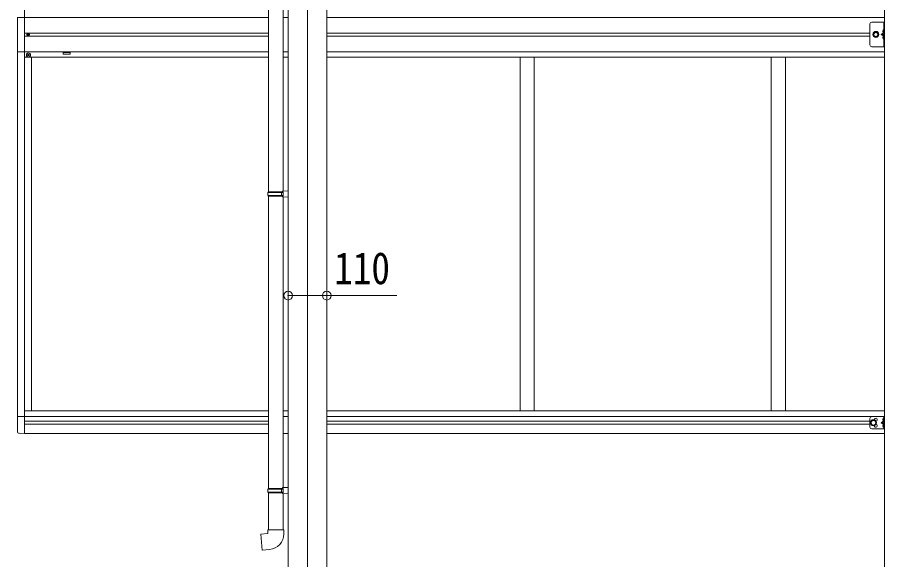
# Model space of a CAD drawing. Units: millimetres at full size; details may follow other scales. Extents: x -6988 to 7066, y -4877 to 4823.
# Drawn here: x 38 to 2510, y -1225 to 320 of the extents above; entities that cross this region are included whole.
import ezdxf
from ezdxf.enums import TextEntityAlignment as Align

# ---------------------------------------------------------------- set-up
doc = ezdxf.new("R2010")
doc.units = ezdxf.units.MM
doc.header["$LTSCALE"] = 25
doc.header["$PDMODE"] = 32
doc.header["$PDSIZE"] = 25
for name, color, linetype, lineweight in [('0-1_本体', 4, 'Continuous', 9), ('0-2_部品', 7, 'Continuous', 9), ('0-8_PARTS2', 2, 'Continuous', 9), ('0-A_寸法', 6, 'Continuous', 9), ('1-1_GLASS', 4, 'Continuous', 9), ('1-2_GLASS_SEAL', 7, 'Continuous', 9)]:
    doc.layers.add(name, color=color, linetype=linetype, lineweight=lineweight)
doc.styles.add('ＭＳ ゴシック', font='')
doc.styles.get('ＭＳ ゴシック').set_extended_font_data('MS Gothic')

msp = doc.modelspace()

# ---------------------------------------------------------------- linework, layer by layer
at = {"layer": '0-1_本体'}
for p, q in [((809.77, 1086.78), (809.77, -1793.22)), ((919.77, 1086.78), (919.77, -1793.22)), ((2509.77, 1086.78), (2509.77, -1793.22))]:
    msp.add_line(p, q, dxfattribs=at)
at = {"layer": '0-2_部品'}
for p, q in [((753.77, 766.86), (753.77, -177.32)), ((795.77, 764.31), (795.77, -174.76)), ((751.77, -179.32), (752.77, -177.32)), ((751.77, -179.32), (795.77, -179.32)), ((751.77, -179.32), (751.77, -187.32)), ((751.77, -187.32), (795.77, -187.32)), ((751.77, -187.32), (752.77, -189.32)), ((752.77, -177.32), (795.77, -177.32)), ((752.77, -189.32), (795.77, -189.32)), ((753.77, -189.32), (753.77, -1022.48)), ((791.29, -179.32), (790.86, -177.32)), ((793.77, -174.82), (809.77, -174.35)), ((793.77, -176.82), (793.77, -174.82)), ((793.77, -176.82), (795.77, -176.82)), ((793.77, -191.82), (793.77, -189.82)), ((793.77, -191.82), (809.77, -192.29)), ((795.77, -191.88), (795.77, -1019.92)), ((809.77, -174.35), (809.77, -192.29)), ((751.77, -1024.48), (752.77, -1022.48)), ((751.77, -1024.48), (795.77, -1024.48)), ((751.77, -1024.48), (751.77, -1032.48)), ((751.77, -1032.48), (795.77, -1032.48)), ((751.77, -1032.48), (752.77, -1034.48)), ((752.77, -1022.48), (795.77, -1022.48)), ((752.77, -1034.48), (795.77, -1034.48)), ((753.77, -1034.48), (753.77, -1140.62)), ((791.29, -1024.48), (790.86, -1022.48)), ((793.77, -1019.98), (809.77, -1019.51)), ((793.77, -1021.98), (793.77, -1019.98)), ((793.77, -1021.98), (795.77, -1021.98)), ((793.77, -1036.98), (793.77, -1034.98)), ((793.77, -1036.98), (809.77, -1037.45)), ((795.77, -1037.04), (795.77, -1140.62)), ((809.77, -1019.51), (809.77, -1037.45)), ((751.77, -1140.62), (797.77, -1140.62)), ((751.77, -1150.62), (751.77, -1140.62)), ((797.77, -1140.62), (797.77, -1151.54))]:
    msp.add_line(p, q, dxfattribs=at)
for points in [[(791.29, -179.32), (791.29, -187.32), (790.86, -189.32)], [(793.77, -189.82), (795.77, -189.82), (795.77, -176.82)], [(791.29, -1024.48), (791.29, -1032.48), (790.86, -1034.48)], [(793.77, -1034.98), (795.77, -1034.98), (795.77, -1021.98)], [(756.69, -1196.37), (735.85, -1198.19), (731.84, -1152.37), (751.77, -1150.62)]]:
    msp.add_lwpolyline(points, dxfattribs=at)
msp.add_arc((752.77, -1151.54), 45, 275, 0, dxfattribs=at)
at = {"layer": '0-8_PARTS2'}
msp.add_line((864.77, 1052.91), (864.77, -1893.22), dxfattribs=at)
at = {"layer": '0-A_寸法'}
for p, q in [((809.77, -472.83), (919.77, -472.83)), ((919.77, -472.83), (1119.77, -472.83))]:
    msp.add_line(p, q, dxfattribs=at)
for p in [(809.77, -472.83), (919.77, -472.83)]:
    msp.add_point(p, dxfattribs=at)
at = {"layer": '1-1_GLASS'}
for p, q in [((58.77, 1008.19), (58.77, 270.99)), ((58.77, 319.99), (753.77, 319.99)), ((795.77, 319.99), (809.77, 319.99)), ((919.77, 319.99), (2509.77, 319.99)), ((753.77, 275.49), (58.77, 275.49)), ((919.77, 275.49), (2467.77, 275.49)), ((58.77, 270.99), (58.77, -866.01)), ((58.77, 266.49), (753.77, 266.49)), ((2467.77, 266.49), (919.77, 266.49)), ((38.77, 221.79), (38.77, -816.81)), ((58.77, 221.99), (753.77, 221.99)), ((753.77, 206.49), (58.77, 206.49)), ((78.77, 206.49), (78.77, -801.51)), ((795.77, 221.99), (809.77, 221.99)), ((809.77, 206.49), (795.77, 206.49)), ((919.77, 221.99), (2509.77, 221.99)), ((919.77, 206.49), (2509.77, 206.49)), ((1470.77, 206.49), (1470.77, -801.51)), ((1510.77, 206.49), (1510.77, -801.51)), ((2186.77, 206.49), (2186.77, -801.51)), ((2226.77, 206.49), (2226.77, -801.51)), ((58.77, -801.51), (753.77, -801.51)), ((795.77, -801.51), (809.77, -801.51)), ((919.77, -801.51), (2509.77, -801.51)), ((58.77, -817.01), (753.77, -817.01)), ((58.77, -830.51), (751.77, -830.51)), ((58.77, -839.51), (753.77, -839.51)), ((795.77, -817.01), (809.77, -817.01)), ((919.77, -817.01), (2509.77, -817.01)), ((919.77, -830.51), (2467.77, -830.51)), ((919.77, -839.51), (2467.77, -839.51)), ((58.77, -865.51), (753.77, -865.51)), ((795.77, -865.51), (809.77, -865.51)), ((919.77, -865.51), (2509.77, -865.51))]:
    msp.add_line(p, q, dxfattribs=at)
msp.add_lwpolyline([(188.77, 219.99), (168.77, 219.99), (168.77, 214.99), (188.77, 214.99)], close=True, dxfattribs=at)
at = {"layer": '1-2_GLASS_SEAL'}
for p, q in [((2467.77, 241.49), (2467.77, 301.49)), ((2472.77, 306.49), (2509.77, 306.49)), ((2507.27, 306.49), (2507.27, 236.49)), ((2507.27, 276.49), (2500.27, 271.49)), ((2506.77, 284.49), (2505.96, 284.35)), ((2506.77, 276.49), (2505.96, 276.63)), ((2506.77, 276.49), (2507.27, 276.58)), ((67.54, 271.4), (66.72, 271.4)), ((70, 270.58), (70.82, 270.58)), ((2507.27, 271.49), (2500.27, 271.49)), ((2507.27, 266.49), (2500.27, 271.49)), ((2506.77, 266.49), (2505.96, 266.35)), ((2506.77, 258.49), (2505.96, 258.63)), ((2506.77, 258.49), (2507.27, 258.58)), ((68.27, 213.49), (67.27, 213.49)), ((71.27, 212.49), (72.27, 212.49)), ((58.77, -816.81), (38.27, -816.81)), ((38.27, -859.72), (38.27, -816.81)), ((2467.77, -822.51), (2467.77, -847.51)), ((2472.77, -817.51), (2509.77, -817.51)), ((2507.27, -835.01), (2500.27, -835.01)), ((2506.77, -822.01), (2505.96, -822.15)), ((2506.77, -830.01), (2505.96, -829.87)), ((2506.77, -840.01), (2505.96, -840.15)), ((2506.77, -830.01), (2507.27, -829.92)), ((2507.27, -817.51), (2507.27, -852.51)), ((2509.77, -817.51), (2509.77, -852.51)), ((2472.77, -852.51), (2509.77, -852.51)), ((2506.77, -848.01), (2505.96, -847.87)), ((2506.77, -848.01), (2507.27, -847.92)), ((58.77, -866.01), (43.48, -865.21))]:
    msp.add_line(p, q, dxfattribs=at)
for points in [[(58.77, 319.99), (38.07, 319.99), (38.07, 221.99), (58.77, 221.99)], [(2472.77, 236.49), (2509.77, 236.49), (2509.77, 306.49)], [(69.18, 272.22), (69.18, 273.04), (68.36, 273.04), (68.36, 272.22)], [(2507.65, 280.49), (2507.02, 281.68), (2504.79, 282.79)], [(2507.65, 280.49), (2507.02, 279.31), (2504.79, 278.19)], [(2506.77, 276.49), (2506.77, 284.49), (2507.27, 284.4), (2507.27, 276.58)], [(66.72, 271.4), (66.72, 270.58), (67.54, 270.58)], [(68.36, 269.76), (68.36, 268.94), (69.18, 268.94), (69.18, 269.76)], [(70.82, 270.58), (70.82, 271.4), (70, 271.4)], [(2507.65, 262.49), (2507.02, 263.68), (2504.79, 264.79)], [(2507.65, 262.49), (2507.02, 261.31), (2504.79, 260.19)], [(2506.77, 258.49), (2506.77, 266.49), (2507.27, 266.4), (2507.27, 258.58)], [(67.27, 213.49), (67.27, 212.49), (68.27, 212.49)], [(70.27, 214.49), (70.27, 215.49), (69.27, 215.49), (69.27, 214.49)], [(69.27, 211.49), (69.27, 210.49), (70.27, 210.49), (70.27, 211.49)], [(72.27, 212.49), (72.27, 213.49), (71.27, 213.49)], [(2507.27, -830.01), (2500.27, -835.01), (2507.27, -840.01)], [(2507.65, -826.01), (2507.02, -824.82), (2504.79, -823.71)], [(2507.65, -826.01), (2507.02, -827.19), (2504.79, -828.31)], [(2506.77, -830.01), (2506.77, -822.01), (2507.27, -822.1), (2507.27, -829.92)], [(2506.77, -848.01), (2506.77, -840.01), (2507.27, -840.1), (2507.27, -847.92)], [(2507.65, -844.01), (2507.02, -842.82), (2504.79, -841.71)], [(2507.65, -844.01), (2507.02, -845.19), (2504.79, -846.31)]]:
    msp.add_lwpolyline(points, dxfattribs=at)
for points in [[(2492.27, 271.49), (2488.52, 264.99), (2481.01, 264.99), (2477.26, 271.49), (2481.01, 277.99), (2488.52, 277.99)], [(2477.77, -842.51), (2484.27, -838.76), (2484.27, -831.25), (2477.77, -827.5), (2471.27, -831.25), (2471.27, -838.76)]]:
    msp.add_lwpolyline(points, close=True, dxfattribs=at)
for centre, radius in [((68.77, 270.99), 3.75), ((2484.77, 271.49), 8.5), ((2484.77, 271.49), 7.5), ((2484.77, 271.49), 6.5), ((2484.77, 271.49), 5.5), ((69.77, 212.99), 5.9), ((2477.77, -835.01), 8.5), ((2477.77, -835.01), 7.5), ((2477.77, -835.01), 6.5)]:
    msp.add_circle(centre, radius, dxfattribs=at)
for centre, radius, start, end in [((2472.77, 301.49), 5, 90, 180), ((67.54, 272.22), 0.82, 270, 0), ((70, 272.22), 0.82, 180, 270), ((2510.87, 280.49), 6.5, 147.94412, 212.05588), ((2506.12, 283.46), 0.9, 100, 147.94412), ((2506.12, 277.52), 0.9, 212.05588, 260), ((67.54, 269.76), 0.82, 0, 90), ((70, 269.76), 0.82, 90, 180), ((2510.87, 262.49), 6.5, 147.94412, 212.05588), ((2506.12, 265.46), 0.9, 100, 147.94412), ((2506.12, 259.52), 0.9, 212.05588, 260), ((2472.77, 241.49), 5, 180, 270), ((68.27, 214.49), 1, 270, 0), ((68.27, 211.49), 1, 0, 90), ((71.27, 214.49), 1, 180, 270), ((71.27, 211.49), 1, 90, 180), ((2472.77, -822.51), 5, 90, 180), ((2484.77, -826.51), 4.25, 274.76077, 186.29431), ((2484.77, -843.51), 4.25, 173.70569, 85.23923), ((2510.87, -826.01), 6.5, 147.94412, 212.05588), ((2506.12, -823.04), 0.9, 100, 147.94412), ((2506.12, -828.98), 0.9, 212.05588, 260), ((2506.12, -841.04), 0.9, 100, 147.94412), ((43.77, -859.72), 5.5, 180, 267), ((2472.77, -847.51), 5, 180, 270), ((2510.87, -844.01), 6.5, 147.94412, 212.05588), ((2506.12, -846.98), 0.9, 212.05588, 260)]:
    msp.add_arc(centre, radius, start, end, dxfattribs=at)

# ---------------------------------------------------------------- texts
at = {"layer": '0-A_寸法', "color": 7, "style": 'ＭＳ ゴシック', "width": 0.85}
msp.add_text('110', height=91.64, dxfattribs=at).set_placement((941.02, -467.83), align=Align.BOTTOM_LEFT)

doc.saveas('drawing.dxf')
